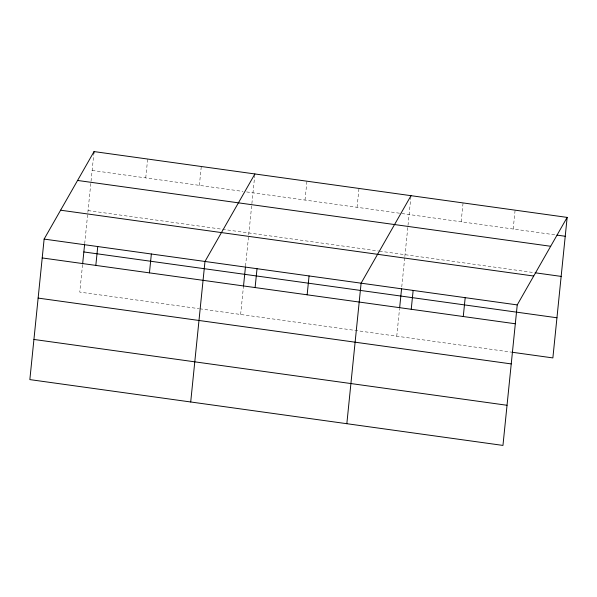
<?xml version="1.0" encoding="UTF-8"?>
<svg xmlns="http://www.w3.org/2000/svg" width="597" height="597" viewBox="0 0 597 597"><rect width="100%" height="100%" fill="white"/><g stroke="black" fill="none" stroke-linecap="round" stroke-linejoin="round"><path stroke-width="0.45" stroke-dasharray="2.98 2.24" d="M82.55 264.725L79.767 292.097L198.823 308.656M84.692 243.673L87.766 213.345M87.863 212.42L93.863 153.369M145.743 177.899L147.66 159.033M199.368 185.361L201.279 166.496M240.628 314.477L243.404 287.105M245.546 266.053L248.628 235.725M248.718 234.8L254.807 174.854M305.022 200.055L306.94 181.197M357.066 207.301L358.984 188.436M396.751 336.193L399.535 308.821M401.766 286.858L404.751 257.441M404.841 256.523L410.93 196.577M461.153 221.778L463.063 202.92M513.189 229.017L515.107 210.159M92.125 170.436L242.986 191.428M246.621 191.935L400.893 213.398M401.803 213.525L556.106 234.987M88.05 210.584L221.644 229.173M222.554 229.3L378.55 251.001M379.468 251.128L534.681 272.725M199.734 308.783L510.875 352.073"/><path stroke-width="0.9" d="M44.126 239.084L29.85 379.602L502.958 445.422L517.233 304.903L567.15 217.398L94.042 151.578L44.126 239.084L517.233 304.903M82.64 263.814L84.595 244.598M93.863 153.369L94.042 151.578M95.826 265.404L97.744 246.546M149.444 272.866L151.362 254.001M190.704 401.982L204.98 261.464L254.897 173.958M243.501 286.187L245.449 266.971M255.106 287.567L257.023 268.702M307.149 294.806L309.059 275.941M346.835 423.706L361.103 283.179L411.027 195.674M399.624 307.91L401.58 288.694M411.229 309.283L413.146 290.426M463.272 316.522L465.19 297.664M567.15 217.398L552.874 357.916L511.793 352.2M557.016 235.114L565.232 236.263M77.573 180.451L550.673 246.277M535.591 272.851L561.158 276.404M60.596 210.204L533.703 276.03M83.849 251.949L556.956 317.768M42.208 257.941L515.315 323.768M38.126 298.09L511.233 363.916M33.925 339.454L507.032 405.273"/></g></svg>
